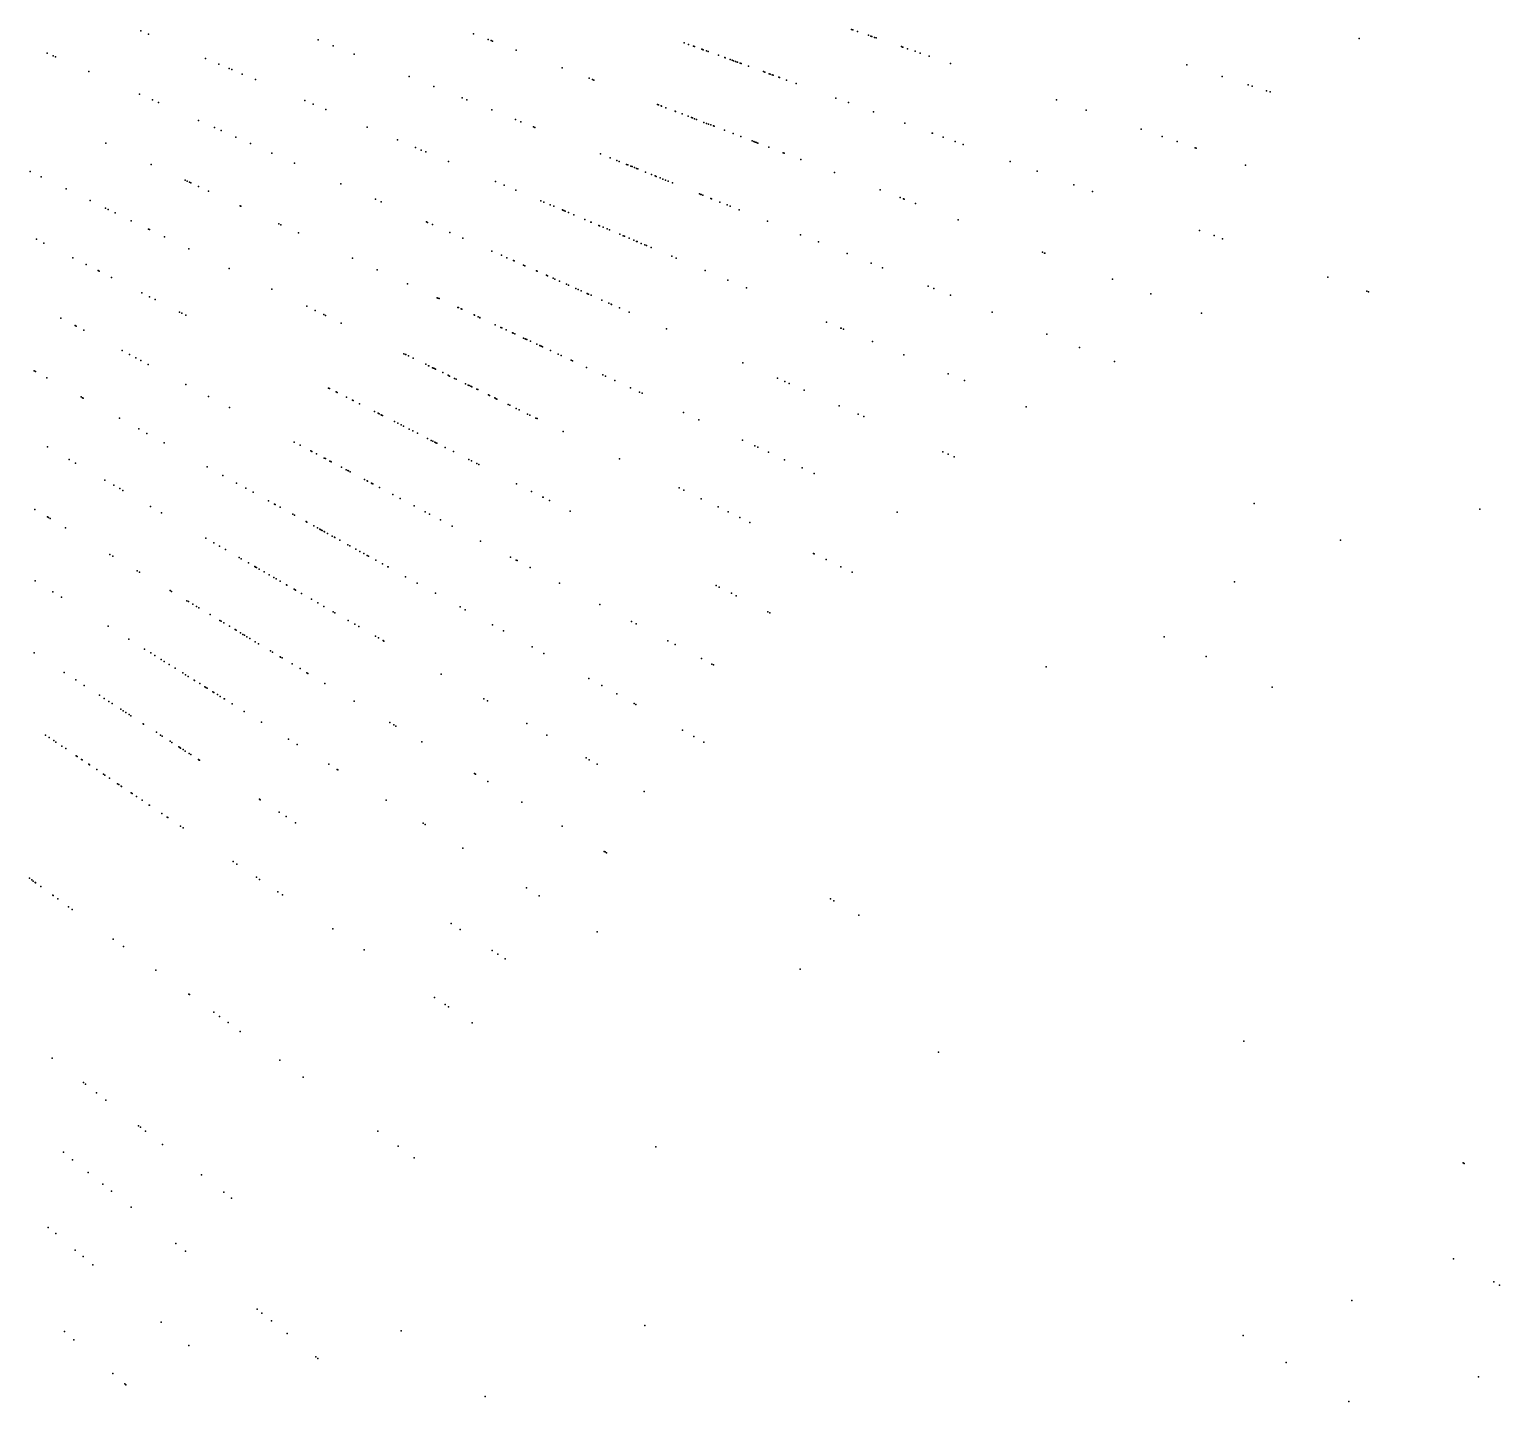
# Model space of a CAD drawing. Header units: metres. Extents: x -4327 to 4266, y -3886 to 3992.
# Drawn here: x 2118 to 3170, y -1913 to -932 of the extents above; entities that cross this region are included whole.
import ezdxf

# ---------------------------------------------------------------- set-up
doc = ezdxf.new("R2010")
doc.units = ezdxf.units.M

msp = doc.modelspace()

# ---------------------------------------------------------------- linework, layer by layer
for p in [(2198.04, -933.01, 2452.55), (2203.47, -935.32, 2491.02), (2436, -935.09, 2413.34), (2706.4, -931.89, 2160.6), (2707.31, -932.2, 2299.33), (2710.61, -933.34, 2377.68), (2324.87, -939.31, 2500.63), (2335.56, -943.63, 2474.05), (2446.41, -939.09, 2426.31), (2448.54, -939.91, 2423.11), (2449.66, -940.34, 2524.25), (2586.61, -941.45, 2460.85), (2589.89, -942.64, 2360.44), (2593.44, -943.93, 2263.71), (2594.09, -944.17, 2294.67), (2599.36, -946.09, 2135.78), (2599.78, -946.24, 2395.74), (2718.46, -936.04, 2416.5), (2720.16, -936.63, 2067.5), (2720.97, -936.9, 2137.94), (2722.94, -937.58, 2351.61), (2723.99, -937.94, 2101.55), (2742.21, -944.22, 2110.76), (2742.98, -944.49, 2104.1), (2743.07, -944.51, 2324.5), (2746.54, -945.71, 2009.27), (3069.5, -938.44, 2048.53), (2131.11, -948.83, 2435.54), (2135.33, -950.71, 2472.55), (2137.07, -951.48, 2439.68), (2244.34, -952.66, 2474.33), (2253.87, -956.71, 2484.84), (2350.6, -949.7, 2476.43), (2466.46, -946.78, 2483.92), (2600.38, -946.46, 2247.15), (2602.77, -947.33, 2126.55), (2603.98, -947.77, 2089.35), (2611.26, -950.42, 2309.86), (2615.77, -952.06, 2176.05), (2616.04, -952.16, 2394.82), (2619.52, -953.43, 2294.12), (2621.04, -953.98, 2380.93), (2621.89, -954.29, 2171.35), (2621.98, -954.32, 2144.67), (2623.46, -954.86, 2318.08), (2624.69, -955.31, 2137.21), (2624.84, -955.37, 2108.49), (2626.66, -956.03, 2346.78), (2626.71, -956.05, 2349.43), (2627.48, -956.33, 2421.27), (2751.92, -947.56, 2015.55), (2755.62, -948.84, 2075.23), (2762.02, -951.04, 2001.8), (2777.22, -956.27, 2086.67), (2160.87, -962.08, 2493.94), (2261.29, -959.86, 2523.13), (2263.15, -960.65, 2404.22), (2270.61, -963.82, 2441.27), (2389.96, -965.6, 2455.47), (2499.32, -959.4, 2427.74), (2518.68, -966.83, 2468.09), (2632.67, -958.21, 2086.13), (2632.8, -958.26, 2064.94), (2643.41, -962.12, 2186.7), (2644.35, -962.47, 2227.15), (2647.44, -963.59, 2399.61), (2648.16, -963.85, 2400.25), (2649.62, -964.38, 2455.15), (2649.73, -964.42, 2104.44), (2650.31, -964.63, 2126.53), (2654.48, -966.15, 2223.18), (2654.81, -966.27, 2377.19), (2946.32, -957.32, 2029.9), (2971.58, -965.52, 2023.02), (2280.09, -967.84, 2451.47), (2407.61, -972.74, 2436.06), (2521.24, -967.81, 2462.49), (2522.1, -968.15, 2463.33), (2659.93, -968.14, 2161.01), (2666.85, -970.65, 2233.54), (2990.06, -971.53, 1996.89), (2993.06, -972.5, 2023.06), (3003.19, -975.8, 2012.91), (3005.84, -976.66, 2012.27), (2197.06, -978.19, 2454.01), (2206.35, -982.33, 2486), (2210.65, -984.24, 2490.84), (2315.42, -982.84, 2516.75), (2321.4, -985.37, 2466.1), (2427.89, -980.93, 2448.54), (2431.26, -982.29, 2525.33), (2567.66, -985.63, 2258.4), (2568.25, -985.86, 2112.09), (2570.14, -986.58, 2255.55), (2570.5, -986.72, 2255.87), (2573.58, -987.9, 2467.19), (2695.27, -981, 2035.3), (2704.2, -984.25, 2027.92), (2852.93, -982.34, 2055.62), (2239.42, -997.05, 2439.34), (2330.37, -989.18, 2472.93), (2449.12, -989.51, 2480.77), (2466, -996.33, 2465.3), (2469.88, -997.9, 2442.31), (2580.18, -990.44, 2443.82), (2580.6, -990.6, 2362.15), (2585.21, -992.37, 2453.96), (2589.59, -994.05, 2431.24), (2591.94, -994.95, 2307.78), (2592.56, -995.19, 2310.89), (2594.11, -995.78, 2304.59), (2595.63, -996.37, 2067.89), (2600.86, -998.38, 2409.76), (2722.15, -990.78, 2039.01), (2744.62, -998.96, 2022.67), (2874.2, -989.67, 2049.17), (2250.68, -1002.07, 2505.69), (2255.46, -1004.19, 2508.27), (2265.99, -1008.88, 2492.64), (2359.96, -1001.75, 2471.76), (2478.84, -1001.52, 2413.86), (2480, -1001.99, 2468.48), (2602.74, -999.1, 2104.42), (2604.18, -999.65, 2103.2), (2605.77, -1000.26, 2221.43), (2607.6, -1000.97, 2171.21), (2608.12, -1001.16, 2082.58), (2608.18, -1001.19, 2077.89), (2615.62, -1004.04, 2249.86), (2621.7, -1006.38, 2117.35), (2627.16, -1008.47, 2290.25), (2764.1, -1006.05, 2003.97), (2764.28, -1006.12, 2032.41), (2771.85, -1008.87, 1993.14), (2913.66, -1003.25, 2045.68), (2928.55, -1008.38, 2012.61), (2173.11, -1013.34, 2451.98), (2276.45, -1013.54, 2428.82), (2381.57, -1010.92, 2497.11), (2394.52, -1016.41, 2427.09), (2398.67, -1018.17, 2509.55), (2401.82, -1019.51, 2463.94), (2635.26, -1011.58, 2274.37), (2636.47, -1012.05, 2376.22), (2637.46, -1012.43, 2371.85), (2638.53, -1012.84, 2372.82), (2639.48, -1013.2, 2220.09), (2647.37, -1016.23, 2094.73), (2780.56, -1012.04, 2053.94), (2786.36, -1014.15, 2072.63), (2939.37, -1012.11, 2093.17), (2952.11, -1016.49, 2082.5), (2952.98, -1016.79, 2026.98), (2205.47, -1028.43, 2432.14), (2291.67, -1020.32, 2466.48), (2308, -1027.59, 2451.75), (2418.15, -1026.44, 2499.73), (2526.76, -1020.88, 2465.92), (2533.86, -1023.75, 2405.9), (2538.62, -1025.67, 2278.43), (2540.09, -1026.26, 2449.19), (2545.43, -1028.42, 2103), (2546.43, -1028.82, 2200.54), (2548.58, -1029.69, 2277.23), (2549.48, -1030.05, 2347.17), (2657.5, -1020.12, 2081.23), (2658.3, -1020.42, 2077.09), (2670.24, -1025.01, 2064.99), (2819.93, -1026.37, 2083.02), (2988.17, -1028.91, 2068.32), (2119, -1033.5, 2466.82), (2126.73, -1037.27, 2473.12), (2229.79, -1039.77, 2434.93), (2231.11, -1040.38, 2460.41), (2451.8, -1040.73, 2450.05), (2551.27, -1030.78, 2409.14), (2552.5, -1031.28, 2318.97), (2553.58, -1031.71, 2069.5), (2559.06, -1033.93, 2085.74), (2563.22, -1035.61, 2318.42), (2563.36, -1035.66, 2144.26), (2566.01, -1036.74, 2252.37), (2566.74, -1037.03, 2458.64), (2569.42, -1038.11, 2247.84), (2571.43, -1038.93, 2393.66), (2573.26, -1039.66, 2470.3), (2573.4, -1039.72, 2208.97), (2575.21, -1040.45, 2125.21), (2694.22, -1034.21, 2028.95), (2839.24, -1033.4, 2058.44), (2144.64, -1046.01, 2469.56), (2232.97, -1041.25, 2459.78), (2233.77, -1041.62, 2460.66), (2239.27, -1044.19, 2493.78), (2246.54, -1047.58, 2447.88), (2341.2, -1042.37, 2462.71), (2457.91, -1043.32, 2464.24), (2466.37, -1046.91, 2499.91), (2578.36, -1041.73, 2115.81), (2597.78, -1049.57, 2375.83), (2598.58, -1049.9, 2203.25), (2598.81, -1049.99, 2389.95), (2600.13, -1050.52, 2310.43), (2726.82, -1046.73, 2101.48), (2865.48, -1042.95, 2048.38), (2878.81, -1047.8, 2036.15), (2161.79, -1054.38, 2505.67), (2172.69, -1059.69, 2496.41), (2174.75, -1060.7, 2501.5), (2269.21, -1058.15, 2469.88), (2269.44, -1058.26, 2472.83), (2269.53, -1058.3, 2470.23), (2365.99, -1053.41, 2480.65), (2369.91, -1055.15, 2431.05), (2484.14, -1054.46, 2425.9), (2486.37, -1055.4, 2370.1), (2490.94, -1057.34, 2239.39), (2493.47, -1058.41, 2103.29), (2499.65, -1061.04, 2377.52), (2499.9, -1061.15, 2411.99), (2500.6, -1061.44, 2410.01), (2501.64, -1061.88, 2276.62), (2605.82, -1052.82, 2066.62), (2606.34, -1053.03, 2100.29), (2612.32, -1055.44, 2064.68), (2617.35, -1057.48, 2080.51), (2619.66, -1058.41, 2279.04), (2626, -1060.97, 2054.2), (2741.19, -1052.24, 2005.06), (2743.61, -1053.17, 2002.14), (2743.94, -1053.3, 2004.72), (2752.2, -1056.47, 2099.15), (2179.83, -1063.18, 2485.55), (2191.24, -1068.74, 2509.49), (2296.7, -1070.97, 2475.38), (2298.19, -1071.66, 2498.7), (2402.42, -1069.63, 2437.6), (2403.19, -1069.97, 2497.72), (2406.69, -1071.53, 2463.39), (2503.9, -1062.84, 2355.48), (2507.85, -1064.52, 2173.18), (2515.57, -1067.79, 2294.37), (2520.06, -1069.7, 2490.84), (2520.16, -1069.75, 2152.26), (2525.71, -1072.1, 2243.06), (2526.22, -1072.32, 2186.65), (2646.21, -1069.14, 2062.89), (2782.8, -1068.22, 2069.05), (2123.47, -1081.96, 2469.24), (2203.63, -1074.78, 2507.22), (2204.21, -1075.06, 2472.55), (2214.98, -1080.32, 2495.51), (2310.76, -1077.52, 2482.39), (2419.19, -1077.09, 2506.13), (2428.43, -1081.21, 2410.61), (2528.75, -1073.39, 2094.89), (2531.67, -1074.63, 2332.17), (2533.24, -1075.3, 2406.82), (2540.58, -1078.41, 2076.26), (2543.11, -1079.49, 2228.5), (2544.01, -1079.87, 2229.29), (2547.34, -1081.28, 2349.21), (2550.63, -1082.68, 2108.24), (2669.99, -1078.75, 2026.92), (2955.36, -1075.66, 1995.17), (2965.68, -1079.42, 2014.23), (2971.86, -1081.67, 2003.89), (2128.8, -1084.68, 2451.25), (2232.46, -1088.84, 2460.91), (2449.23, -1090.47, 2474.24), (2455.99, -1093.48, 2486.5), (2552.68, -1083.55, 2385.53), (2552.98, -1083.68, 2136.57), (2555.97, -1084.95, 2207.46), (2558.6, -1086.06, 2036.9), (2559.82, -1086.58, 2298.76), (2563.15, -1087.99, 2092.33), (2682.8, -1083.92, 2001.45), (2703.34, -1092.22, 2088.12), (2842.97, -1091.31, 2045.59), (2844.33, -1091.84, 2046.57), (2844.64, -1091.96, 2049.2), (2149.45, -1095.2, 2456.2), (2158.98, -1100.06, 2445.65), (2261.18, -1102.85, 2500.75), (2349.57, -1095.62, 2502.15), (2367.22, -1103.85, 2515.45), (2459.79, -1095.17, 2460.55), (2464.55, -1097.29, 2215.24), (2464.58, -1097.3, 2382.89), (2465.08, -1097.53, 2415.01), (2471.69, -1100.47, 2098.45), (2472.8, -1100.96, 2247.49), (2577.8, -1094.21, 2078.12), (2580.88, -1095.52, 2054.63), (2720.37, -1099.1, 2022.39), (2728.5, -1102.39, 2097.86), (2167.46, -1104.38, 2471.38), (2168.19, -1104.75, 2488.45), (2177.04, -1109.26, 2485.01), (2388.89, -1113.96, 2451.26), (2481.05, -1104.63, 2344), (2481.59, -1104.87, 2288.21), (2488.16, -1107.8, 2258.94), (2489.05, -1108.2, 2137.09), (2492.95, -1109.93, 2273.36), (2494.11, -1110.45, 2351.15), (2497.49, -1111.95, 2197.82), (2502.58, -1114.22, 2229.49), (2601.78, -1104.39, 2042.97), (2617.82, -1111.2, 2055.56), (2893.05, -1110.54, 2042.6), (3047.11, -1109.06, 338.14), (2198.77, -1120.33, 2498.89), (2204.16, -1123.07, 2488.67), (2208.21, -1125.14, 2501.42), (2291.77, -1117.77, 2496.16), (2410.01, -1123.81, 2414.08), (2410.51, -1124.04, 2414.58), (2411.35, -1124.43, 2415.42), (2503.89, -1114.8, 2116.22), (2509.21, -1117.17, 2075.65), (2510.89, -1117.92, 2307.55), (2513.12, -1118.91, 2029.8), (2517.33, -1120.79, 2318.6), (2517.34, -1120.79, 2404.64), (2517.62, -1120.92, 2101.56), (2518.16, -1121.16, 2154.8), (2520.09, -1122.02, 2404.61), (2520.18, -1122.05, 2347.04), (2631.17, -1116.86, 2035.35), (2761.16, -1115.58, 2064.71), (2765.3, -1117.25, 2015.26), (2777.15, -1122.04, 2045.38), (2920.61, -1121.12, 2037.68), (3075.07, -1119.23, 287.2), (3076.1, -1119.61, 2198.93), (2225.69, -1134.05, 2485.72), (2227.48, -1134.96, 2509.53), (2316.78, -1129.97, 2455.47), (2322.73, -1132.87, 2451.04), (2424.88, -1130.74, 2368.44), (2425.24, -1130.91, 2371.39), (2427.15, -1131.8, 2428.58), (2427.61, -1132.01, 2373.71), (2527.87, -1125.48, 2114.89), (2532.74, -1127.65, 2201.59), (2532.92, -1127.73, 2066.89), (2534.57, -1128.46, 2357.84), (2534.75, -1128.55, 2198.41), (2540.46, -1131.08, 2096.73), (2547.34, -1134.15, 2100.03), (2806.94, -1134.08, 2052.82), (2956.67, -1134.96, 2006.7), (2140.91, -1138.34, 2449.99), (2151.11, -1143.77, 2440.27), (2151.82, -1144.14, 2433.11), (2230.28, -1136.38, 2509.93), (2328.89, -1135.88, 2444.16), (2330.19, -1136.51, 2466.99), (2341.45, -1142, 2433.29), (2436.39, -1136.11, 2219.73), (2436.63, -1136.22, 2361.67), (2439.41, -1137.52, 2151.8), (2440.59, -1138.07, 2169.74), (2440.66, -1138.1, 2469), (2451.43, -1143.12, 2426.13), (2451.52, -1143.16, 2402.36), (2455.65, -1145.09, 2430.3), (2456.17, -1145.33, 2428.15), (2456.27, -1145.38, 2401.73), (2574.04, -1146.04, 2053.01), (2688.53, -1141.21, 2010.87), (2698.7, -1145.53, 2044.51), (2699.03, -1145.67, 2087.84), (2157.35, -1147.08, 2485.01), (2459.4, -1146.84, 2375.88), (2463.93, -1148.95, 2185.6), (2464.04, -1149, 2193.03), (2464.4, -1149.17, 2217.94), (2465.47, -1149.67, 2191.86), (2471.87, -1152.65, 2443.67), (2473.08, -1153.22, 2024.93), (2473.43, -1153.38, 2174.5), (2474.2, -1153.74, 2207), (2476.87, -1154.98, 2286.85), (2700.6, -1146.34, 2091.47), (2721.43, -1155.18, 2078.55), (2846.15, -1149.92, 2045.04), (2184.75, -1161.65, 2462.27), (2190, -1164.44, 2487.1), (2194.41, -1166.79, 2478.56), (2386.24, -1163.85, 2487.97), (2387.49, -1164.45, 2497.45), (2387.52, -1164.47, 2443.45), (2389.55, -1165.46, 2469.73), (2392.8, -1167.05, 2225.23), (2481.25, -1157.03, 2078.31), (2483.41, -1158.03, 2425.61), (2483.79, -1158.21, 2010.61), (2484.59, -1158.58, 2236.11), (2485.46, -1158.99, 2236.9), (2491.01, -1161.58, 2236.91), (2496.6, -1164.18, 2328.15), (2498.78, -1165.2, 2223.95), (2743.93, -1164.73, 2026.05), (2869.46, -1159.34, 2027.84), (2121.81, -1176.14, 2475.44), (2122.73, -1176.65, 2500.95), (2198.07, -1168.73, 2447.73), (2203.31, -1171.52, 2466.99), (2401.84, -1171.45, 2386.42), (2403.86, -1172.44, 2509.09), (2403.96, -1172.49, 2290.68), (2406.81, -1173.88, 2285.81), (2407.35, -1174.14, 2266.2), (2408.09, -1174.5, 2451.05), (2408.93, -1174.91, 2057.74), (2414.02, -1177.39, 2222.66), (2505.8, -1168.48, 2075.2), (2506.77, -1168.93, 2047.84), (2516.86, -1173.63, 2032.72), (2628.76, -1170.4, 2044.25), (2894.58, -1169.49, 2033.45), (2130.93, -1181.19, 2507.87), (2230.14, -1185.79, 2488.87), (2417.93, -1179.3, 2256.09), (2418.23, -1179.45, 2301.74), (2418.96, -1179.81, 2364.14), (2422.41, -1181.49, 2092.72), (2423.51, -1182.03, 2192.04), (2430.23, -1185.3, 2341.4), (2432.27, -1186.3, 2108.34), (2433.02, -1186.66, 2438.72), (2434.09, -1187.18, 2136.15), (2434.8, -1187.53, 2445.86), (2434.81, -1187.54, 2165.69), (2528.51, -1179.06, 2067.95), (2530.55, -1180.02, 2064.91), (2537.15, -1183.09, 2049.11), (2548.25, -1188.27, 2036.96), (2653.34, -1181.34, 2058.6), (2658.66, -1183.71, 2093.89), (2661.81, -1185.11, 2013.09), (2775.53, -1178.14, 2075.94), (2787.21, -1183.1, 2055.6), (2155.31, -1194.71, 2430.91), (2156.44, -1195.33, 2504.88), (2156.84, -1195.56, 2459.32), (2246.55, -1194.51, 2501.71), (2332.42, -1188.43, 2345.41), (2333.05, -1188.75, 2445.74), (2337.84, -1191.19, 2437.4), (2338.45, -1191.5, 2430.05), (2345.1, -1194.89, 2149.22), (2349.41, -1197.08, 2189.36), (2350.01, -1197.39, 2420.77), (2438.52, -1189.34, 2346.8), (2439, -1189.58, 2326.64), (2446.75, -1193.36, 2237.83), (2447.45, -1193.7, 2350.21), (2447.51, -1193.73, 2095.42), (2451.22, -1195.54, 2312.61), (2451.52, -1195.69, 2422.45), (2452.26, -1196.05, 2208.17), (2452.78, -1196.3, 2147.73), (2554.81, -1191.33, 2061.01), (2556.56, -1192.14, 2060.06), (2672.55, -1189.9, 1997.73), (2261.43, -1202.43, 2485.53), (2354.48, -1199.67, 2172.26), (2365.14, -1205.1, 2455.1), (2367.77, -1206.44, 2436.4), (2368.65, -1206.89, 2431.98), (2370.03, -1207.59, 2452.11), (2370.31, -1207.73, 2455.08), (2371.02, -1208.1, 2407.88), (2460.93, -1200.28, 2099.78), (2461.92, -1200.76, 2119.67), (2466.54, -1203.01, 2150.09), (2468.74, -1204.08, 2085.11), (2474.69, -1206.99, 2057.19), (2476.3, -1207.77, 2093.87), (2586.13, -1205.93, 2081.51), (2697.58, -1201.04, 2037.76), (2711.15, -1207.08, 2081.64), (2715.19, -1208.88, 2077.5), (2831.28, -1201.81, 2058.82), (2182.72, -1209.9, 2451.1), (2196.61, -1217.6, 2526.61), (2379.5, -1212.42, 2190.47), (2379.59, -1212.46, 2224.88), (2381.94, -1213.66, 2190.28), (2384.18, -1214.8, 2442.56), (2384.21, -1214.82, 2439.92), (2385.9, -1215.68, 2025.86), (2389.98, -1217.75, 2212.38), (2392.53, -1219.06, 2239.46), (2392.55, -1219.06, 2251.92), (2480.59, -1209.86, 2024.81), (2481.51, -1210.31, 2110.18), (2500.18, -1219.42, 2090.22), (2597.12, -1211.06, 2066.5), (2202.44, -1220.83, 2475.95), (2214.77, -1227.67, 2465.48), (2307.86, -1227.11, 2506.28), (2311.98, -1229.3, 2346.08), (2395.87, -1220.76, 2215.36), (2403.22, -1224.5, 2239.51), (2405.85, -1225.84, 2239.47), (2406.85, -1226.35, 2022.88), (2408.35, -1227.11, 2284.42), (2409.1, -1227.5, 2061.84), (2409.71, -1227.81, 2280.67), (2628.36, -1225.62, 2091.36), (2637.24, -1229.77, 2100.84), (2131.22, -1230.46, 2475.73), (2146.85, -1239.49, 2480.32), (2319.74, -1233.43, 2325.68), (2320.29, -1233.72, 2411.98), (2320.33, -1233.74, 2333.96), (2323.81, -1235.59, 2434.22), (2329.23, -1238.47, 2130.27), (2330.04, -1238.9, 2403.61), (2333.36, -1240.67, 2396.51), (2415.79, -1230.9, 2301.64), (2421.68, -1233.91, 2046.93), (2432.67, -1239.51, 2060.89), (2434.57, -1240.48, 2074.23), (2540.46, -1239.07, 2083.18), (2639.39, -1230.77, 2100.13), (2647.11, -1234.37, 2086.97), (2658.51, -1239.68, 2017.21), (2771.75, -1234.06, 2067.03), (2775.42, -1235.7, 2067.34), (2779.92, -1237.7, 2048.91), (2151.41, -1242.12, 2426.64), (2245.6, -1244.75, 2491.62), (2256.66, -1250.89, 2444.47), (2334.06, -1241.04, 2415.69), (2334.18, -1241.1, 2153.92), (2341.7, -1245.1, 2405.07), (2345.03, -1246.87, 2390.08), (2346.12, -1247.45, 2169.77), (2346.63, -1247.72, 2347.48), (2347.78, -1248.34, 2140.06), (2438.44, -1242.45, 2300.21), (2439.9, -1243.19, 2299.03), (2671.13, -1245.57, 2122.94), (2679.73, -1249.58, 2105.39), (2172.37, -1254.22, 2442.28), (2178.85, -1257.96, 2489.98), (2182.98, -1260.34, 2446.18), (2185.19, -1261.62, 2508.15), (2266.51, -1256.35, 2490.25), (2273.2, -1260.05, 2467.77), (2357.95, -1253.74, 2222.3), (2357.98, -1253.76, 2327.9), (2359.98, -1254.83, 2394.79), (2360.29, -1254.99, 2185.3), (2363, -1256.43, 2120.47), (2363.3, -1256.59, 2424.61), (2363.55, -1256.72, 2210.34), (2363.61, -1256.75, 2393.21), (2364.12, -1257.03, 2150.15), (2368.86, -1259.55, 2203.03), (2466.88, -1256.94, 2085.14), (2583.02, -1259.82, 2025.18), (2586.49, -1261.51, 2080.02), (2278.39, -1262.93, 2438.52), (2289.4, -1269.04, 2450.31), (2293.71, -1271.42, 2454.92), (2294.11, -1271.65, 2296.5), (2378.37, -1264.6, 2264.01), (2378.38, -1264.61, 2376.63), (2383.49, -1267.33, 2196.98), (2477.57, -1262.39, 2072.87), (2485.53, -1266.44, 2058.3), (2485.79, -1266.57, 2086.85), (2490.31, -1268.88, 2078.78), (2598.94, -1267.59, 2028.24), (2994.35, -1271.03, 2116.27), (2122.28, -1275.19, 2434.41), (2131.3, -1280.61, 2450.09), (2131.97, -1281.02, 2458.9), (2133.17, -1281.74, 2420.34), (2205.02, -1273.07, 2454.75), (2212.86, -1277.6, 2455.43), (2297.66, -1273.61, 2322.93), (2306.75, -1278.65, 2436.68), (2307.92, -1279.3, 2100.15), (2307.93, -1279.3, 2174.03), (2393.54, -1272.67, 2179.34), (2401.42, -1276.86, 2039.05), (2404.55, -1278.52, 2016.3), (2412.53, -1282.77, 2027.61), (2505.2, -1276.46, 2093.6), (2611.04, -1273.49, 2049.52), (2618.13, -1276.95, 2024.3), (2626.53, -1281.05, 2014.3), (2739.13, -1277.28, 2046.97), (3155.73, -1275, 2151.38), (2144.25, -1288.4, 2524.86), (2316.3, -1283.94, 2452.13), (2316.38, -1283.99, 2258.24), (2316.87, -1284.26, 2370.82), (2321.85, -1287.02, 2204.21), (2324.4, -1288.43, 2054.26), (2326.2, -1289.43, 2267.81), (2326.34, -1289.51, 2318.53), (2327.19, -1289.98, 2357.96), (2327.82, -1290.33, 2546.46), (2329.19, -1291.09, 2243.27), (2329.41, -1291.21, 2439.17), (2331.6, -1292.43, 2143.15), (2420.71, -1287.11, 2069.48), (2633.58, -1284.48, 2093.65), (2244.48, -1295.85, 2482.37), (2250.32, -1299.22, 2469.88), (2254.34, -1301.54, 2482.41), (2335, -1294.31, 2065.96), (2336.54, -1295.17, 2303.18), (2336.95, -1295.39, 2117.06), (2340.46, -1297.34, 2153.7), (2346.17, -1300.5, 2432.61), (2347.51, -1301.25, 2283.54), (2351.78, -1303.62, 2240.08), (2351.86, -1303.66, 2109.16), (2441.11, -1297.96, 2042.29), (3056.27, -1297.31, 2160.03), (2175.87, -1307.4, 2468.8), (2177.95, -1308.64, 2468.46), (2258.54, -1303.97, 2344.34), (2268.44, -1309.68, 2146.07), (2269.83, -1310.49, 2416.18), (2275.11, -1313.54, 2338.33), (2354.73, -1305.25, 2107), (2357.5, -1306.79, 2328.97), (2359.96, -1308.15, 2198.45), (2361.02, -1308.73, 2379.12), (2366.22, -1311.62, 2170.12), (2370.91, -1314.22, 2285.99), (2462.54, -1309.35, 2076.72), (2466.57, -1311.5, 2065.95), (2467.22, -1311.84, 2033.67), (2679.29, -1306.78, 2069.19), (2679.7, -1306.98, 2014.56), (2688.24, -1311.14, 2078.52), (2195.51, -1319.19, 2496.52), (2197.1, -1320.15, 2460.44), (2279.57, -1316.11, 2353.22), (2280.14, -1316.44, 2491.7), (2280.73, -1316.78, 2133.8), (2282.78, -1317.96, 2285.07), (2286.18, -1319.93, 2404.46), (2289.96, -1322.11, 2149.62), (2293.09, -1323.92, 2083.87), (2293.11, -1323.93, 2424.98), (2294.92, -1324.97, 2292.17), (2374.81, -1316.38, 2075.26), (2374.87, -1316.41, 2056.6), (2387.49, -1323.41, 2086.34), (2476.47, -1316.76, 2055.37), (2698.78, -1316.28, 2076.97), (2706.9, -1320.24, 2063.84), (2122.43, -1326.24, 2482.33), (2135.05, -1334.13, 2527.24), (2218.97, -1333.29, 2487.65), (2219.98, -1333.9, 2486.07), (2297.71, -1326.58, 2416.58), (2302.15, -1329.15, 2199.87), (2302.5, -1329.35, 2392.59), (2307.79, -1332.4, 2183.31), (2308.53, -1332.83, 2293.09), (2308.65, -1332.9, 2341.71), (2308.81, -1332.99, 2124.18), (2313.11, -1335.47, 2338.49), (2395.61, -1327.91, 2091.08), (2408.8, -1335.22, 2009.02), (2497.61, -1328, 2065.81), (2609.58, -1329.65, 2007.03), (2611.77, -1330.76, 2001.67), (2620.59, -1335.25, 1992.01), (2980.43, -1326.97, 2142.8), (2141.42, -1338.11, 2482.78), (2231.01, -1340.53, 2447.11), (2232.06, -1341.15, 2171.73), (2235.28, -1343.09, 2470.61), (2237.89, -1344.66, 2280.81), (2239.64, -1345.71, 2162.25), (2320.03, -1339.47, 2098.9), (2324.66, -1342.14, 2423.57), (2324.69, -1342.16, 2129.23), (2328.9, -1344.59, 2213.1), (2426.5, -1345.03, 2094.18), (2526.47, -1343.35, 2082.51), (2623.95, -1336.97, 2029.91), (2247.63, -1350.51, 2263.14), (2247.64, -1350.52, 2435.87), (2254.56, -1354.68, 2530.31), (2255.59, -1355.29, 2303.91), (2257.53, -1356.46, 2446.59), (2335.6, -1348.46, 2120.13), (2336.75, -1349.12, 2349.42), (2346.44, -1354.72, 2106.15), (2429.97, -1346.95, 2049.99), (2549.11, -1355.39, 2074.79), (2646.66, -1348.54, 2023.67), (2648.01, -1349.23, 2022.33), (2174.62, -1358.85, 2456.09), (2261.45, -1358.82, 2109.18), (2265.49, -1361.24, 2233.75), (2266.16, -1361.64, 2097.07), (2269.28, -1363.52, 2429.9), (2269.34, -1363.56, 2320.51), (2271.13, -1364.63, 2348.01), (2272.22, -1365.29, 2313.24), (2273.96, -1366.33, 2345.78), (2351.15, -1357.43, 2158.3), (2353.89, -1359.02, 2044.7), (2366.01, -1366.02, 2038.94), (2449.69, -1357.89, 2036.12), (2457.43, -1362.17, 2094.53), (2552.4, -1357.14, 2091.85), (2930.14, -1366.35, 2136.11), (2189.42, -1368.1, 2282.85), (2200.72, -1375.16, 2458.57), (2275.93, -1367.51, 2082.62), (2279.9, -1369.9, 2140.69), (2282.34, -1371.37, 2121.53), (2290.72, -1376.4, 2373.48), (2292.26, -1377.33, 2053.17), (2368.02, -1367.18, 2113.59), (2371.33, -1369.09, 2121.31), (2371.85, -1369.39, 2037.01), (2478.07, -1373.62, 2062.07), (2575.11, -1369.21, 2103.2), (2580.3, -1371.97, 2100.18), (2121.85, -1377.94, 2455.24), (2205.12, -1377.91, 2316.97), (2208.2, -1379.84, 2469.62), (2212.53, -1382.54, 2444.9), (2214.81, -1383.97, 2251.59), (2218.4, -1386.21, 2121.85), (2297.7, -1380.6, 2243.05), (2298.07, -1380.82, 2164.98), (2299.24, -1381.52, 2130.07), (2306.33, -1385.78, 2299.29), (2486.36, -1378.21, 2047.69), (2599.14, -1381.99, 2007.82), (2606.39, -1385.84, 1999.3), (2607.58, -1386.48, 2095.63), (2845.6, -1387.89, 2146.83), (2960.18, -1380.35, 2150.34), (2143.33, -1391.9, 2453.17), (2151.57, -1397.25, 2446.52), (2222.62, -1388.85, 2154.48), (2228.02, -1392.22, 2060.71), (2230.01, -1393.47, 2111.64), (2232.02, -1394.72, 2371.11), (2236.31, -1397.4, 2412.4), (2236.5, -1397.52, 2407.33), (2311.94, -1389.15, 2173.2), (2316.88, -1392.12, 2284.42), (2317.59, -1392.55, 2054.84), (2413, -1393.14, 2065.27), (2518.61, -1396.09, 2015.19), (2157.51, -1401.11, 2437.25), (2168.44, -1408.2, 2476.49), (2240.19, -1399.82, 2166.68), (2243.92, -1402.15, 2261.13), (2244.67, -1402.62, 2057.51), (2245.44, -1403.11, 2308.02), (2249.62, -1405.72, 2368.93), (2250.29, -1406.14, 2205.66), (2252.8, -1407.71, 2157.16), (2254.84, -1408.98, 2109.04), (2329.65, -1399.8, 2107.95), (2527.83, -1401.2, 2074.68), (2538.5, -1407.11, 2031.1), (3007.3, -1402.33, 2184.57), (2171.95, -1410.48, 2461.61), (2175.23, -1412.61, 2468.02), (2177.54, -1414.11, 2430.49), (2183.83, -1418.2, 2453.54), (2185.41, -1419.22, 2251.5), (2257.64, -1410.73, 2462.23), (2257.82, -1410.84, 2406.43), (2263.42, -1414.34, 2095.8), (2350.71, -1412.45, 2077.13), (2443.39, -1410.69, 2069.91), (2445.99, -1412.19, 2083.98), (2550.97, -1414.02, 2012.77), (2552.23, -1414.73, 2097.11), (2187.41, -1420.52, 2233.76), (2189.64, -1421.97, 2223.72), (2190.91, -1422.8, 2472.28), (2199.73, -1428.52, 2463.31), (2200.09, -1428.75, 2057.63), (2272.03, -1419.72, 2312.31), (2284.45, -1427.48, 2266.61), (2376.15, -1427.74, 2026.78), (2378.92, -1429.4, 2033.79), (2474.05, -1428.39, 2038.9), (2129.89, -1436.63, 2291.76), (2132.49, -1438.38, 2399.97), (2135.73, -1440.57, 2432.7), (2209.22, -1434.68, 2251.06), (2212.24, -1436.64, 2274.12), (2213.44, -1437.43, 2305.64), (2303.71, -1439.51, 2050.5), (2380.38, -1430.27, 2023.42), (2488.58, -1436.78, 2043.79), (2585.55, -1433.19, 2100.13), (2593.64, -1437.68, 2027.4), (2137.3, -1441.63, 2421.21), (2141.59, -1444.52, 2479.66), (2141.68, -1444.58, 2458.2), (2144.34, -1446.37, 2272.08), (2219.07, -1441.08, 2293.75), (2220.3, -1441.88, 2071.87), (2225.19, -1445.06, 2064.79), (2225.99, -1445.58, 2093.57), (2226.53, -1445.92, 2288.81), (2228.24, -1447.04, 2062.97), (2229.88, -1448.1, 2092.53), (2232.59, -1449.86, 2088.02), (2233.72, -1450.59, 2117.38), (2233.73, -1450.6, 2321.65), (2309.97, -1443.43, 2105.48), (2398.98, -1441.45, 2095.86), (2600.87, -1441.68, 2105.26), (2151.87, -1451.45, 2464.5), (2152.49, -1451.88, 2204.08), (2155.68, -1454.03, 2347.68), (2156.17, -1454.36, 2458.66), (2160.95, -1457.58, 2116.66), (2161.34, -1457.84, 2084.2), (2166.5, -1461.32, 2443.59), (2239.29, -1454.21, 2312.11), (2239.72, -1454.49, 2113.58), (2239.97, -1454.65, 2064.51), (2332.6, -1457.57, 2024.87), (2338.57, -1461.3, 2055.68), (2338.91, -1461.52, 2110.32), (2516.63, -1452.98, 2110.09), (2518.86, -1454.26, 2102.28), (2524.5, -1457.52, 2066.12), (2171.28, -1464.55, 2262.94), (2172.31, -1465.24, 2327.16), (2175.56, -1467.44, 2062.96), (2181.48, -1471.42, 2158.28), (2182.37, -1472.03, 2405.57), (2436.66, -1464.09, 2045.27), (2437.44, -1464.56, 2048.28), (2446.19, -1469.82, 2029.73), (2184.09, -1473.19, 2253.79), (2184.28, -1473.32, 2241.58), (2191.08, -1477.9, 2273.52), (2191.21, -1477.99, 2139.13), (2191.84, -1478.41, 2101.82), (2194.92, -1480.49, 2385.17), (2194.93, -1480.5, 2292.63), (2282.88, -1482.52, 2089.86), (2558.2, -1476.98, 2010.1), (2198.99, -1483.24, 2319.76), (2204.1, -1486.68, 2080.65), (2204.3, -1486.82, 2083.18), (2212.98, -1492.68, 2298.78), (2283.47, -1482.9, 2106.97), (2296.98, -1491.68, 2090.92), (2373.6, -1483.19, 2055.76), (2470.69, -1484.54, 2083.39), (2216.82, -1495.26, 2064.58), (2217.36, -1495.63, 2067.41), (2226.42, -1501.74, 2113.56), (2228.39, -1503.07, 2089.43), (2301.99, -1494.93, 2119.28), (2308.79, -1499.35, 2111.19), (2400.06, -1499.72, 2107.33), (2401.43, -1500.58, 2056.18), (2499.33, -1501.75, 2026.3), (2428.44, -1517.46, 2031.97), (2529.48, -1519.87, 2098.85), (2530.14, -1520.26, 2104.24), (2531.14, -1520.86, 2030.66), (2264.15, -1527.19, 2115.8), (2266.69, -1528.9, 2099.15), (2118.37, -1539.09, 2100.35), (2120.06, -1540.31, 2301.94), (2121.12, -1541.08, 2432.91), (2122.56, -1542.13, 2227.22), (2122.66, -1542.2, 2078.86), (2122.76, -1542.27, 2193.17), (2126.55, -1545.03, 2399.41), (2280.73, -1538.37, 2095.51), (2282.92, -1539.85, 2050.45), (2135.07, -1551.22, 2280.26), (2135.47, -1551.51, 2077.38), (2138.59, -1553.78, 2444.91), (2296.09, -1548.73, 2031.9), (2299.43, -1550.98, 2117.47), (2473.84, -1545.83, 2110.9), (2483.02, -1551.56, 2056.11), (2691.29, -1553.82, 2174.73), (2693.73, -1555.23, 2186.82), (2146.41, -1559.46, 2242.3), (2148.95, -1561.31, 2069.47), (2711.6, -1565.54, 2183.51), (2335.43, -1575.27, 2069.08), (2419.96, -1571.54, 2045.15), (2426.49, -1575.78, 2034.12), (2178.31, -1582.63, 2055.58), (2524.49, -1577.48, 2028.04), (2185.59, -1587.93, 2057.79), (2357.7, -1590.29, 2055.56), (2449.45, -1590.69, 2043.86), (2453.5, -1593.32, 2068.71), (2458.74, -1596.72, 2061.15), (2208.79, -1604.78, 2053.87), (2669.63, -1604.08, 2202.37), (2232.37, -1621.91, 2123.32), (2232.87, -1622.27, 2083.34), (2408.19, -1624.34, 2039.87), (2415.78, -1629.46, 2036.82), (2250.18, -1634.85, 2028.91), (2254.34, -1637.87, 2072.52), (2418.02, -1630.98, 2072.05), (2260.51, -1642.36, 2101.96), (2269.17, -1648.65, 80.34), (2435.15, -1642.53, 2053.15), (2986.96, -1655.7, 2348.54), (2134.77, -1667.86, 2049.54), (2297.42, -1669.17, 36.4), (2768.58, -1663.53, 2255.06), (2314.23, -1681.39, 2058.12), (2157.01, -1685.24, 2082.66), (2158.48, -1686.39, 2041.94), (2166.45, -1692.61, 2051.8), (2173.08, -1697.8, 2018.55), (2196.51, -1716.1, 2099.27), (2197.78, -1717.1, 2048.51), (2201.39, -1719.91, 2087.27), (2367.5, -1720.09, 2066.97), (2142.67, -1735.1, 2064.69), (2213.53, -1729.4, 2070.28), (2382.14, -1730.72, 2036.72), (2566.48, -1731.11, 2240.17), (2149.2, -1740.39, 2128.05), (2393.59, -1739.04, 2041.74), (3143.85, -1742.67, 2437.4), (3144.66, -1743.11, 2412.35), (2160.36, -1749.43, 2030.13), (2241.39, -1751.17, 2093.94), (2170.78, -1757.87, 2118.05), (2177.04, -1762.93, 2097.81), (2257.4, -1763.67, 2068.21), (2191.16, -1774.36, 2085.13), (2262.94, -1768.01, 2090.02), (2131.77, -1788.77, 2105.35), (2137.16, -1793.29, 2086.85), (2151.14, -1805.02, 2079.08), (2223.12, -1800.25, 2065.28), (2229.94, -1805.77, 2057.37), (2156.72, -1809.7, 2056.08), (2163.68, -1815.54, 2062.72), (3137.07, -1811.19, 2399.02), (3165.87, -1827.81, 2406.73), (3169.95, -1830.17, 2438.55), (2281.22, -1847.3, 2068.53), (2284.69, -1850.1, 72.97), (3064.18, -1841.14, 2412.63), (2212.73, -1856.7, 2083.02), (2291.62, -1855.72, 2051.59), (2558.57, -1858.91, 2154.58), (2143.5, -1863.32, 2107.61), (2150.19, -1869.14, 2078.27), (2302.75, -1864.73, 31.52), (2384.27, -1862.8, 70.15), (2986.48, -1866.16, 2430.24), (2232.47, -1873.27, 2077.54), (2323.34, -1881.4, 31.8), (2324.65, -1882.47, 66.09), (3017.3, -1885.42, 2478.3), (2178.14, -1893.43, 2100.46), (2186.54, -1900.73, 2060.6), (2187.31, -1901.4, 2056.57), (3154.79, -1895.59, 2391.56), (2444.4, -1909.77, 2138.17), (3062.1, -1913.41, 2416.91)]:
    msp.add_point(p)

doc.saveas('drawing.dxf')
